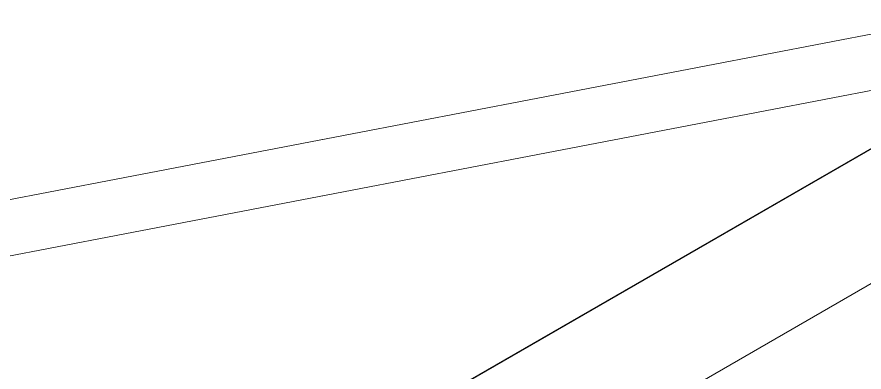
# Model space of a CAD drawing. Header units: millimetres. Extents: x -312439 to 477422, y -331570 to 212570.
# Drawn here: x 394710.1 to 395178.6, y 93250.4 to 93447.1 of the extents above; entities that cross this region are included whole.
import ezdxf

# ---------------------------------------------------------------- set-up
doc = ezdxf.new("R2010")
doc.units = ezdxf.units.MM

msp = doc.modelspace()

# ---------------------------------------------------------------- linework, layer by layer
at = {"color": 0, "linetype": 'Continuous', "lineweight": 0, "extrusion": (8.40036e-17, 0.816497, 0.57735)}
for p, q in [((395231.735, 93447.075), (394492.14, 93304.74)), ((395201.128, 93410), (394486.353, 93272.441)), ((395189.965, 93378.664), (394944.786, 93237.11)), ((394945.743, 93237.163), (395189.873, 93378.111)), ((395188.732, 93302.943), (395060.056, 93228.652))]:
    msp.add_line(p, q, dxfattribs=at)

doc.saveas('drawing.dxf')
